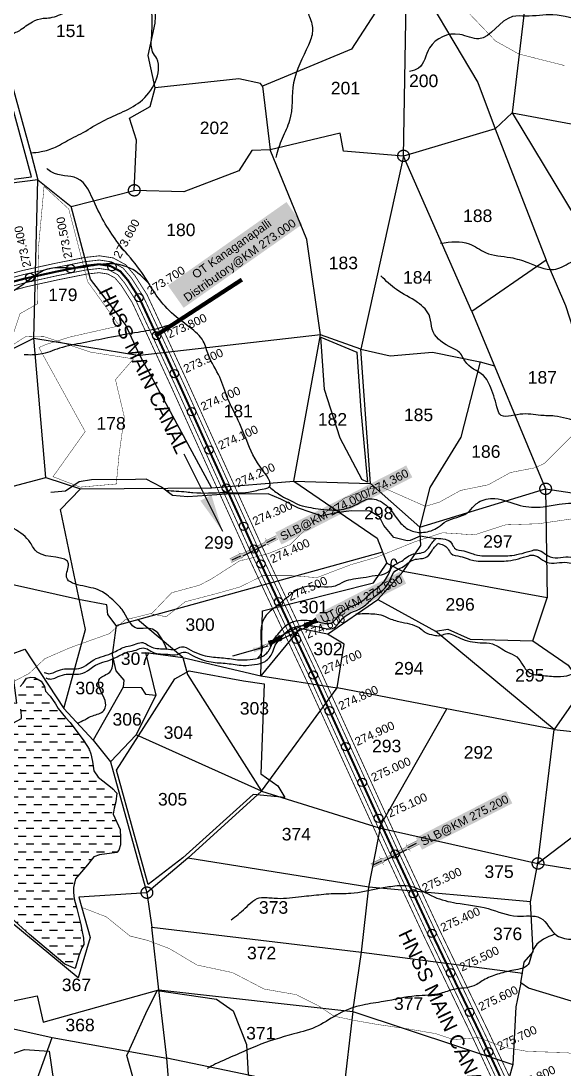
# Model space of a CAD drawing. Header units: feet. Extents: x 762418 to 770948, y 1592332 to 1602959.
# Drawn here: x 765419 to 766717, y 1595405 to 1597911 of the extents above; entities that cross this region are included whole.
import ezdxf
from ezdxf.enums import TextEntityAlignment as Align

# ---------------------------------------------------------------- set-up
doc = ezdxf.new("R2010")
doc.units = ezdxf.units.FT
doc.header["$LTSCALE"] = 15
doc.header["$MEASUREMENT"] = 0
doc.header["$PDMODE"] = 32
doc.header["$PDSIZE"] = 20
doc.linetypes.add('ACAD_ISO02W100', pattern=[15, 12, -3])
doc.linetypes.add('HIDDEN2', pattern=[0.1875, 0.125, -0.0625])
for name, color, linetype in [('CANAL1', 7, 'Continuous'), ('CSMark', 72, 'Continuous'), ('HILL', 17, 'Continuous'), ('PLOT', 7, 'Continuous'), ('PLOT NO', 7, 'Continuous'), ('ROADS', 6, 'Continuous'), ('STRUCTURE', 5, 'Continuous'), ('TANKS-STREAM', 4, 'Continuous'), ('VILLAGE BOUNDRY', 5, 'HIDDEN2'), ('VILLAGE STONES', 240, 'Continuous')]:
    doc.layers.add(name, color=color, linetype=linetype)
doc.styles.add('CANAL', font='Cambria.ttf')
doc.styles.get("Standard").update_dxf_attribs({"font": 'arial.ttf'})
doc.dimstyles.new('CRDS', dxfattribs={"dimtxt": 20, "dimasz": 35, "dimexe": 0.18, "dimexo": 0.0625, "dimgap": 0.09, "dimtad": 0, "dimtih": 1, "dimtoh": 1, "dimdec": 0, "dimzin": 2, "dimdsep": 46, "dimtxsty": 'CANAL', "dimcen": 0.09, "dimclrt": 256, "dimadec": 0, "dimazin": 0, "dimtfac": 1, "dimtdec": 0, "dimtofl": 0, "dimtmove": 0, "dimatfit": 3, "dimfxl": 1, "dimtfill": 2, "dimtfillclr": 5, "dimtolj": 1, "dimtzin": 0, "dimarcsym": 0})
doc.dimstyles.get("Standard").update_dxf_attribs({"dimtxt": 0.18, "dimasz": 0.18, "dimexe": 0.18, "dimexo": 0.0625, "dimgap": 0.09, "dimtad": 0, "dimtih": 1, "dimtoh": 1, "dimdec": 4, "dimzin": 0, "dimdsep": 46, "dimtxsty": 'Standard', "dimcen": 0.09, "dimadec": 0, "dimazin": 0, "dimtfac": 1, "dimtdec": 4, "dimtofl": 0, "dimtmove": 0, "dimatfit": 3, "dimfxl": 1, "dimtolj": 1, "dimtzin": 0, "dimarcsym": 0})

# ---------------------------------------------------------------- blocks, each defined once
blk = doc.blocks.new('UT')
at = {"layer": 'STRUCTURE'}
h = blk.add_hatch(dxfattribs=at)
h.set_pattern_fill('DASH', color=150, scale=8, angle=-39.6278, style=0)
h.set_pattern_definition([(320.372247933, (-4370.464, -6260.8811), (1.40800153113, 0.132407282), [1, -1])])
h.paths.add_polyline_path([(765163, 1700681.9), (765165.6, 1700680.6), (765167.2, 1700680.3), (765169.1, 1700680), (765172.4, 1700679.6), (765176.4, 1700679.3), (765179.5, 1700679.5), (765183.1, 1700679.9), (765187.7, 1700680.9), (765188.9, 1700681.2), (765193.1, 1700682.2), (765196.1, 1700680.2), (765196.1, 1700672.2), (765193.1, 1700670.2), (765190.5, 1700670.8), (765188.1, 1700671.3), (765185.5, 1700671.8), (765183.6, 1700672.1), (765181, 1700672.5), (765180.3, 1700672.5), (765178.5, 1700672.6), (765176.7, 1700672.6), (765174.6, 1700672.5), (765172.5, 1700672.3), (765170.4, 1700672), (765168.5, 1700671.7), (765166.1, 1700671.2), (765165, 1700670.8), (765163, 1700669.7)])
h.paths.add_polyline_path([(765259.1, 1700682.2), (765256.1, 1700680.2), (765256.1, 1700672.2), (765259.1, 1700670.2), (765261.9, 1700671), (765264.4, 1700671.6), (765266.4, 1700672), (765269.1, 1700672.5), (765272.7, 1700673), (765276.1, 1700673.1), (765278.6, 1700672.9), (765281.2, 1700672.7), (765283.9, 1700672.3), (765286.4, 1700671.9), (765288, 1700671.3), (765289.2, 1700670.6), (765289.1, 1700682.7), (765287.6, 1700681.8), (765285.7, 1700681.2), (765283, 1700680.7), (765281.2, 1700680.4), (765276.7, 1700679.9), (765272.7, 1700679.9), (765268.7, 1700680.3), (765264.8, 1700681), (765261.2, 1700681.7)])
at = {"layer": 'STRUCTURE', "color": 150, "const_width": 0.628}
for points in [[(765190.1, 1700688.2), (765190.1, 1700684.2), (765196.1, 1700680.2), (765256.1, 1700680.2), (765262.1, 1700684.2), (765262.1, 1700688.2)], [(765190.1, 1700664.2), (765190.1, 1700668.2), (765196.1, 1700672.2), (765256.1, 1700672.2), (765262.1, 1700668.2), (765262.1, 1700664.2)]]:
    blk.add_lwpolyline(points, dxfattribs=at)
at = {"layer": 'STRUCTURE', "color": 150}
for points in [[(765196.1, 1700680.2), (765256.1, 1700680.2)], [(765196.1, 1700672.2), (765256.1, 1700672.2)], [(765196.1, 1700672.2), (765256.1, 1700672.2)]]:
    blk.add_lwpolyline(points, dxfattribs=at)
at = {"layer": 'STRUCTURE', "color": 0}
blk.add_circle((765226.1, 1700676.2), 1.89, dxfattribs=at)
at = {"layer": 'STRUCTURE', "color": 150}
for points in [[(765163, 1700681.9), (765164.4, 1700681.1), (765167.9, 1700680.2), (765171.2, 1700679.8), (765176.1, 1700679.4), (765184.7, 1700680.3), (765193.1, 1700682.2)], [(765163, 1700669.7), (765164.3, 1700670.6), (765167.8, 1700671.6), (765171.2, 1700672.1), (765176, 1700672.6), (765184.7, 1700672), (765193.1, 1700670.2)], [(765289.1, 1700682.7), (765287.8, 1700681.9), (765284.3, 1700680.9), (765280.9, 1700680.4), (765276.1, 1700679.8), (765267.4, 1700680.5), (765259.1, 1700682.2)], [(765289.2, 1700670.6), (765287.8, 1700671.4), (765284.2, 1700672.3), (765280.9, 1700672.7), (765276.1, 1700673.1), (765267.4, 1700672.2), (765259.1, 1700670.2)]]:
    blk.add_spline(points, degree=3, dxfattribs=at)
at = {"layer": 'STRUCTURE', "color": 0}
blk.add_text('STREAM', height=5, dxfattribs=at).set_placement((765148.2, 1700675.8), align=Align.MIDDLE_CENTER)
for points in [[(765190.9, 1700676), (765164.2, 1700675.8)], [(765289.3, 1700676.7), (765265.4, 1700676.4)]]:
    blk.add_leader(points, dimstyle='Standard', override={"dimasz": 10, "dimgap": 0.09, "dimtad": 0}, dxfattribs=at)
blk = doc.blocks.new('SLB')
at = {"layer": 'STRUCTURE'}
h = blk.add_hatch(dxfattribs=at)
h.set_pattern_fill('DOTS', color=6, scale=20, angle=320.3722, style=0)
h.set_pattern_definition([(320.372247934, (-159.4327, -72.9564), (1.2786241598, 0.5641323054), [0, -1.25])])
h.paths.add_polyline_path([(769699.5, 1706871.1), (769699.5, 1706861.1), (769729.1, 1706861.1), (769732.1, 1706863.1), (769792.1, 1706863.1), (769795.1, 1706861.1), (769824.7, 1706861.1), (769824.7, 1706871.1), (769795.1, 1706871.1), (769792.1, 1706869.1), (769732.1, 1706869.1), (769729.1, 1706871.1)])
at = {"layer": 'STRUCTURE', "color": 6, "linetype": 'ACAD_ISO02W100', "ltscale": 0.5, "const_width": 0.5}
for points in [[(769699.5, 1706871.1), (769729.1, 1706871.1)], [(769699.5, 1706861.1), (769729.1, 1706861.1)], [(769795.1, 1706871.1), (769824.7, 1706871.1)], [(769795.1, 1706861.1), (769824.7, 1706861.1)]]:
    blk.add_lwpolyline(points, dxfattribs=at)
at = {"layer": 'STRUCTURE', "color": 6, "const_width": 0.628}
for points in [[(769726.1, 1706877.1), (769726.1, 1706873.1), (769732.1, 1706869.1), (769792.1, 1706869.1), (769798.1, 1706873.1), (769798.1, 1706877.1)], [(769726.1, 1706855.1), (769726.1, 1706859.1), (769732.1, 1706863.1), (769792.1, 1706863.1), (769798.1, 1706859.1), (769798.1, 1706855.1)]]:
    blk.add_lwpolyline(points, dxfattribs=at)
at = {"layer": 'STRUCTURE', "color": 6}
blk.add_lwpolyline([(769732.1, 1706863.1), (769792.1, 1706863.1)], dxfattribs=at)
blk.add_lwpolyline([(769732.1, 1706863.1), (769792.1, 1706863.1)], dxfattribs=at)
at = {"layer": 'STRUCTURE', "color": 0}
blk.add_circle((769762.1, 1706866.1), 1.24, dxfattribs=at)
for points in [[(769703.8, 1706866), (769726.7, 1706866)], [(769818.6, 1706865.8), (769795.7, 1706865.8)]]:
    blk.add_leader(points, dimstyle='Standard', override={"dimasz": 10, "dimgap": 0.09, "dimtad": 0}, dxfattribs=at)

msp = doc.modelspace()

# ---------------------------------------------------------------- hatches: boundary and pattern name
at = {"layer": 'TANKS-STREAM'}
h = msp.add_hatch(dxfattribs=at)
h.set_pattern_fill('DASH', color=256, scale=150, style=0)
h.paths.add_polyline_path([(765639.4, 1596014.9), (765641.6, 1596029.5), (765646.2, 1596044.2), (765648, 1596065.2), (765637.1, 1596076.9), (765604, 1596103.1), (765593.1, 1596118.5), (765590.4, 1596140.7), (765586.3, 1596159.1), (765581.8, 1596170), (765569.4, 1596190.3), (765536.5, 1596234.1), (765525.2, 1596245.8), (765508.3, 1596267.2), (765501.5, 1596278.5), (765489.1, 1596296.5), (765477.5, 1596308.6), (765475.2, 1596319.8), (765467.7, 1596332.6), (765451.9, 1596341.3), (765442.8, 1596342), (765432.3, 1596340.1), (765424.4, 1596328.1), (765417.3, 1596319.8), (765413.5, 1596310.4), (765413.5, 1596305.5), (765413.1, 1596293.5), (765418.9, 1596265.6), (765420.8, 1596249.9), (765420.1, 1596243.5), (765400.1, 1596232.6), (765377.5, 1596237.1), (765361, 1596245), (765338.8, 1596260), (765304.2, 1596278), (765280.8, 1596291.9), (765251.9, 1596303.6), (765226.3, 1596313), (765204.1, 1596322), (765190.5, 1596333.3), (765184.1, 1596337.8), (765171.7, 1596338.5), (765173.2, 1596328.8), (765187.1, 1596321.3), (765198.1, 1596312.2), (765201.4, 1596305.5), (765202.2, 1596295.3), (765193.9, 1596274.3), (765195.8, 1596248.3), (765190.9, 1596240.8), (765175.9, 1596239.7), (765154, 1596241.2), (765107.6, 1596233.7), (765087.1, 1596228.8), (765068.5, 1596221), (765050.7, 1596217), (765037, 1596213.2), (765024.5, 1596209.3), (765020.3, 1596213), (765017.3, 1596218.9), (765016.5, 1596228.3), (765013, 1596242.9), (765002.1, 1596256.2), (764993.1, 1596267), (764979.7, 1596274.5), (764972.9, 1596282.8), (764957.1, 1596293.1), (764948.9, 1596298.7), (764937.4, 1596306.5), (764930.6, 1596314.7), (764918.8, 1596322.9), (764907.7, 1596328.3), (764885.8, 1596332.1), (764879.5, 1596330.2), (764874.8, 1596329.5), (764865.6, 1596327.2), (764864, 1596321.8), (764865.1, 1596313.3), (764862.6, 1596296.1), (764865.1, 1596275.1), (764867.3, 1596267.6), (764872.7, 1596258.9), (764877.8, 1596249.7), (764888.2, 1596238.7), (764897.1, 1596226.9), (764905.4, 1596222), (764921.2, 1596209.9), (764925.9, 1596201.9), (764926.1, 1596195.3), (764923.8, 1596186.6), (764922.6, 1596180), (764919.3, 1596172.3), (764916.7, 1596165.5), (764907.3, 1596158.9), (764899.8, 1596157.9), (764893.7, 1596158.9), (764883.1, 1596160.5), (764876.3, 1596162.4), (764859.1, 1596166.4), (764851.2, 1596162.9), (764846.7, 1596159.6), (764835.4, 1596155.1), (764823.9, 1596156.1), (764817.7, 1596160.5), (764814.9, 1596165.7), (764807.6, 1596174.4), (764800.6, 1596178.2), (764786, 1596182.1), (764772.3, 1596181.7), (764758.2, 1596180.3), (764732.3, 1596176.7), (764722.4, 1596175.3), (764711.2, 1596173.9), (764699.4, 1596172), (764697, 1596168.8), (764681.5, 1596156.5), (764664.8, 1596136.2), (764660.1, 1596133.1), (764664.3, 1596125.6), (764672.5, 1596119.7), (764679.1, 1596107.5), (764708.2, 1596079.9), (764758.2, 1596072.9), (764793.8, 1596044.4), (764804.7, 1595994.4), (764812, 1595986), (764822.8, 1595980.3), (764839.9, 1595974.9), (764851.6, 1595972.6), (764864.7, 1595982), (764890.9, 1596000.7), (764918.8, 1596007.4), (764938.2, 1596010.8), (764951.3, 1596003.7), (764953.6, 1595990.3), (764976.2, 1595963.7), (764995.3, 1595944.3), (765042.4, 1595935.5), (765060.5, 1595930.1), (765071.6, 1595930.5), (765089.4, 1595916.4), (765085.7, 1595912.7), (765082.7, 1595905.3), (765078, 1595890.9), (765080.7, 1595874.4), (765095.4, 1595849.9), (765107.9, 1595837.8), (765114.2, 1595824.1), (765123.3, 1595789.4), (765137.8, 1595755.9), (765149.2, 1595739.1), (765155.6, 1595733.4), (765163.6, 1595732.7), (765179.4, 1595732.4), (765196.2, 1595732.7), (765204.9, 1595741.8), (765209.6, 1595762.2), (765213.7, 1595779.6), (765229.2, 1595781.3), (765241.2, 1595776.2), (765255.3, 1595772.9), (765260.4, 1595774.9), (765277.1, 1595793.3), (765296.9, 1595828.5), (765309, 1595841.9), (765325.1, 1595853), (765337.5, 1595860.3), (765350.3, 1595854.6), (765368.5, 1595790.5), (765439.9, 1595727.4), (765524.2, 1595655.8), (765549, 1595645.9), (765557.7, 1595676.4), (765564.8, 1595695.2), (765569.4, 1595703.1), (765568.6, 1595718.1), (765564.5, 1595737.3), (765562.6, 1595751.2), (765552.8, 1595789.3), (765546.4, 1595812.6), (765544.9, 1595827.3), (765544.9, 1595839.3), (765549.4, 1595860.4), (765578.4, 1595893.7), (765593.5, 1595912.5), (765607, 1595917.4), (765648.4, 1595923.4), (765653.3, 1595928.6), (765657.1, 1595941.8), (765657.1, 1595958.3), (765656, 1595977.9)])

# ---------------------------------------------------------------- linework, layer by layer
at = {"layer": 'CANAL1', "color": 1}
for points, const_width in [([(765357.3, 1597296.7), (765423.1, 1597314.4), (765499.2, 1597331.2), (765570.7, 1597345.4), (765606.7, 1597349.5), (765639.4, 1597344.5), (765669.7, 1597328.1), (765691.2, 1597302.5), (765720.2, 1597257.1), (765756.7, 1597178.5), (765816.1, 1597050.1), (765885.3, 1596897), (765994.7, 1596655.8), (766138.7, 1596349.3), (766265.6, 1596070.8), (766331.6, 1595926.4), (766419, 1595739), (766537.1, 1595493.4), (766642.5, 1595267)], 2), ([(765363.9, 1597257), (765432.6, 1597275.6), (765507.4, 1597292.1), (765576.8, 1597305.9), (765605.9, 1597309.2), (765626.5, 1597306), (765643.9, 1597296.6), (765658.9, 1597278.8), (765685, 1597237.8), (765720.4, 1597161.7), (765779.7, 1597033.5), (765848.9, 1596880.5), (765958.4, 1596639), (766102.4, 1596332.5), (766229.2, 1596054.2), (766295.3, 1595909.6), (766382.8, 1595721.9), (766500.9, 1595476.3), (766606.3, 1595249.8)], 2), ([(765740.3, 1597158.2), (765947.2, 1597292.6)], 10)]:
    msp.add_lwpolyline(points, dxfattribs=dict(at, const_width=const_width))
at = {"layer": 'CANAL1', "color": 5, "const_width": 2}
for points in [[(765358.9, 1597286.8), (765425.5, 1597304.7), (765501.2, 1597321.4), (765572.2, 1597335.5), (765606.5, 1597339.4), (765636.2, 1597334.9), (765663.2, 1597320.2), (765683.1, 1597296.6), (765711.4, 1597252.3), (765747.6, 1597174.3), (765807, 1597046), (765876.2, 1596892.9), (765985.6, 1596651.6), (766129.6, 1596345.1), (766256.5, 1596066.6), (766322.6, 1595922.2), (766409.9, 1595734.8), (766528, 1595489.1), (766633.4, 1595262.7)], [(765362.2, 1597266.9), (765430.2, 1597285.3), (765505.3, 1597301.9), (765575.3, 1597315.8), (765606.1, 1597319.2), (765629.7, 1597315.6), (765650.4, 1597304.4), (765666.9, 1597284.7), (765693.8, 1597242.7), (765729.5, 1597165.9), (765788.8, 1597037.7), (765858, 1596884.7), (765967.5, 1596643.2), (766111.5, 1596336.7), (766238.3, 1596058.3), (766304.4, 1595913.8), (766391.8, 1595726.2), (766509.9, 1595480.6), (766615.4, 1595254.1)]]:
    msp.add_lwpolyline(points, dxfattribs=at)
at = {"layer": 'CANAL1', "color": 1, "linetype": 'HIDDEN2', "ltscale": 7, "const_width": 5}
msp.add_lwpolyline([(765360.6, 1597276.9), (765427.9, 1597295), (765503.3, 1597311.6), (765573.8, 1597325.7), (765606.3, 1597329.3), (765632.9, 1597325.2), (765656.8, 1597312.3), (765675, 1597290.6), (765702.6, 1597247.5), (765738.6, 1597170.1), (765797.9, 1597041.8), (765867.1, 1596888.8), (765951.3, 1596703.2), (765976.5, 1596647.4), (766077.5, 1596432.5), (766120.6, 1596340.9), (766247.4, 1596062.5), (766312.8, 1595919.4), (766400.9, 1595730.5), (766519, 1595484.8), (766624.4, 1595258.4)], dxfattribs=at)
at = {"layer": 'CSMark', "color": 3}
for p in [(765538.2, 1597318.6), (765636.6, 1597323.3), (765440.3, 1597297.7), (765701.3, 1597249.5), (765743.8, 1597158.8), (765785.8, 1597068), (765827.3, 1596976.8), (765868.5, 1596885.6), (765909.9, 1596794.4), (765951.2, 1596703.1), (765976, 1596648.5), (765992.8, 1596612.7), (766035.2, 1596522.6), (766069.1, 1596450.6), (766077.5, 1596432.5), (766117.5, 1596347.4), (766156.6, 1596261.8), (766195.6, 1596176.2), (766234.6, 1596090.6), (766273.7, 1596005.1), (766312.8, 1595919.5), (766357, 1595824.6), (766401.2, 1595729.8), (766446.5, 1595635.5), (766491.9, 1595541.2), (766536.7, 1595446.7)]:
    msp.add_point(p, dxfattribs=at)
at = {"layer": 'HILL'}
for points in [[(765113.8, 1597495.8), (765444.5, 1597538.2), (765310.9, 1598026.1), (765246, 1598104.8), (765031.1, 1597985.2), (764913.8, 1597874.7), (764930.3, 1597820.2), (764963, 1597790.5), (765152.9, 1597786.7), (765113.8, 1597495.5)], [(766234.3, 1596814.1), (766182.2, 1596913.9), (766144.6, 1597029.8), (766136.1, 1597154.8), (766221.9, 1597119.1), (766231.6, 1596979.9), (766245.8, 1596825.1), (766247.5, 1596808.3), (766234, 1596814.5)], [(765705, 1595321.8), (765671.8, 1595438), (765717.4, 1595538.5), (765744.4, 1595593.4), (765886.6, 1595572.7), (765926.1, 1595544.7), (765958.2, 1595463.9), (765962.4, 1595391.3), (766028.8, 1595363.3), (766126.4, 1595320.8), (766159.6, 1595277.3), (766150.2, 1595181.9), (766121.2, 1595170.5), (765856.5, 1595226.5), (765846.1, 1595157), (765820.1, 1595088.2), (765796.3, 1595076.7), (765774.5, 1595097.5), (765740.2, 1595164.9), (765703.9, 1595321.4)], [(765357.1, 1595428.6), (765427.2, 1595451.9), (765486.8, 1595448.4), (765497.3, 1595377.2), (765499.6, 1595241.9), (765484.5, 1595224.4), (765456.4, 1595218.5), (765406.2, 1595222), (765394.5, 1595246.5), (765385.2, 1595328.2), (765352.4, 1595422.7), (765354.8, 1595433.2)]]:
    msp.add_lwpolyline(points, dxfattribs=at)
at = {"layer": 'HILL', "transparency": 33554687}
msp.add_lwpolyline([(765723.3, 1595846.7), (765689.7, 1595967), (765647.6, 1596119.8), (765733.1, 1596253), (765787.1, 1596338.1), (765821.2, 1596357.7), (765950.9, 1596333.7), (766000.7, 1596326.2), (765992.5, 1596110.8), (766033, 1596082.4), (766049.6, 1596054.6), (765974, 1596061.5), (765805.8, 1595910.6), (765723.3, 1595847)], dxfattribs=at).dxf.unprotected_set("ltscale", 0)
at = {"layer": 'PLOT'}
for points in [[(765103.1, 1597486.1), (765289.8, 1597072.7), (765449.7, 1597152.5), (765459.5, 1597530.9), (765538.9, 1597467.1), (765689.8, 1597505.7), (765695.2, 1597626), (765678.4, 1597678.4), (765728.1, 1597706.6), (765739.6, 1597751.4), (765723.4, 1597828.6), (765740.2, 1597905.8), (765751.4, 1598129.4), (765822.3, 1598106.4), (766076.6, 1598122.1), (766201.9, 1598145), (766216.4, 1598209.7), (766224, 1598300.8), (766134.5, 1598340.4), (766128.8, 1598465.8)], [(765250.9, 1598110), (765321.4, 1598033.4), (765443.7, 1597592.7), (765459.5, 1597530.9), (765103.1, 1597486.1)], [(766362.1, 1598080.5), (766208.9, 1597843.7), (765996.8, 1597754.7), (765991.6, 1597761.3), (765939.8, 1597772.5), (765739.6, 1597751.4)], [(766341.4, 1598049.6), (766511.1, 1597764), (766552.9, 1597652.9), (766674.3, 1597338.9), (766496.8, 1597216.1), (766333.3, 1597588), (766231.4, 1597126.7), (766135, 1597160.8), (766102.4, 1597388.1), (766014.5, 1597602.6)], [(766624.9, 1597958.5), (766593.1, 1597691.6), (766552.9, 1597652.9), (766333.3, 1597588), (766341.4, 1598049.6)], [(766593.1, 1597691.6), (767015.8, 1597612.5), (766976.8, 1597806.1)], [(765996.8, 1597754.7), (766014.5, 1597602.6), (765970.7, 1597601.6), (765940.1, 1597552.8), (765808.7, 1597502.1), (765689.8, 1597505.7)], [(766593.1, 1597691.6), (766771.8, 1597395.9), (766794.7, 1597406.6), (766896.2, 1597353.4), (766992.8, 1597366.5), (767045.1, 1597363)], [(766333.3, 1597588), (766189.7, 1597599.6), (766181.8, 1597642.7), (766014.5, 1597602.6)], [(766135, 1597160.8), (765703.2, 1597110.8), (765669.2, 1597185.6), (765585.6, 1597293.9), (765538.9, 1597467.1)], [(766496.8, 1597216.1), (766673, 1596792.2), (766858.5, 1596764.3), (766858.9, 1596822.1), (766803.9, 1596868.8), (766810.7, 1596953.9), (766721.5, 1597230.1), (766674.3, 1597338.9)], [(765134.6, 1596992.6), (765321.6, 1596777.8), (765478.5, 1596819.4), (765449.7, 1597152.5)], [(765449.7, 1597152.5), (765703.2, 1597110.8), (765874.8, 1596794.5), (766071, 1596810.7), (766135, 1597160.8)], [(766231.4, 1597126.7), (766301.5, 1597110.4), (766402.8, 1597119.5), (766516.9, 1597096.2), (766551.3, 1597086.7)], [(766516.9, 1597096.2), (766470.2, 1596916), (766396.5, 1596795.3), (766372.5, 1596701), (766254.7, 1596805.1), (766231.4, 1597126.7)], [(765646.6, 1596465.4), (765626.6, 1596492), (765624.7, 1596515.2), (765556.7, 1596528), (764929.6, 1596667.9), (765134.6, 1596992.6)], [(765478.5, 1596819.4), (765561.4, 1596792.3), (765874.8, 1596794.5)], [(766071, 1596810.7), (766254.7, 1596805.1)], [(766071, 1596810.7), (766270.3, 1596674.4), (766293.9, 1596615), (766332.7, 1596594.6), (766375.2, 1596657.3), (766372.5, 1596701)], [(765591.9, 1596191.5), (765521.5, 1596267.3), (765573, 1596456.4), (765513.7, 1596742.8), (765561.4, 1596792.3)], [(766372.5, 1596701), (766673, 1596792.2), (766677.1, 1596531.9), (766332.7, 1596594.6)], [(766642.3, 1596428.8), (766726.9, 1596370.8), (766763.5, 1596317.2), (766850.5, 1596591.5), (766860, 1596644.5), (766863.6, 1596728.9), (766858.5, 1596764.3)], [(764929.6, 1596667.9), (764912.8, 1596633.4), (764938.7, 1596531.6), (764980.5, 1596536.1), (765022, 1596558.5), (765105.7, 1596414.4), (765086.1, 1596383.8), (765106.5, 1596352.8), (765165.7, 1596349.1), (765403.2, 1596281.2), (765409.3, 1596279.9), (765394.3, 1596396.8), (765428.7, 1596409.5), (765521.5, 1596267.3)], [(765646.6, 1596465.4), (766283.8, 1596642)], [(765992.8, 1596345.7), (765996.6, 1596501), (766261.6, 1596567.6), (766293.9, 1596615)], [(766332.7, 1596594.6), (766272, 1596527.8), (766410, 1596452.6), (766439.1, 1596456.9), (766492.7, 1596433.2), (766642.3, 1596428.8), (766677.1, 1596531.9)], [(766693.3, 1596216.9), (766174.6, 1596316.9), (766191.5, 1596421.4), (766151.6, 1596445.3), (766272, 1596527.8)], [(765806.1, 1596389.6), (765697.6, 1596480.4)], [(765646.6, 1596465.4), (765636.8, 1596395.4), (765645.6, 1596357.2), (765665.3, 1596334.8), (765663.4, 1596318.4), (765706.4, 1596317.8), (765716.5, 1596302), (765742.3, 1596299.5), (765717.7, 1596401.6), (765806.1, 1596389.6), (765992.8, 1596345.7)], [(766151.6, 1596445.3), (766085.9, 1596458.6), (765992.8, 1596345.7), (766174.6, 1596316.9)], [(766831.5, 1596031.2), (766654.8, 1595896.6), (766693.3, 1596216.9), (766410, 1596452.6)], [(765806.1, 1596389.6), (765817.2, 1596348.7), (765994.4, 1596069.6), (766174.6, 1596316.9)], [(766763.5, 1596317.2), (766693.3, 1596216.9), (766759.3, 1596209.9), (766784.8, 1596264.4), (766919.4, 1596303.9), (766987.4, 1596371.5)], [(765663.4, 1596318.4), (765591.9, 1596191.5), (765632.9, 1596139.9), (765694.5, 1596204.3)], [(765994.4, 1596069.6), (765694.5, 1596204.3), (765742.3, 1596299.5)], [(765994.4, 1596069.6), (766275.3, 1595981.8), (766436.7, 1596266.7)], [(765632.9, 1596139.9), (765720.1, 1595826.7), (765557.2, 1595816.5), (765584.3, 1595719.7), (765555.7, 1595623.4), (765363.5, 1595782.2), (765338.6, 1595854.5), (765291.1, 1595802.5), (765253.4, 1595752.1), (765227.1, 1595773.9), (765215, 1595748.3), (765234.6, 1595738.5), (765248.9, 1595716.7), (765273, 1595713), (765267.8, 1595734), (765293.4, 1595744.6), (765295.6, 1595729.5), (765314.5, 1595729.5), (765361.2, 1595560.2), (765457.7, 1595580.5), (765472.1, 1595517.7), (765748.7, 1595594.5), (765731.7, 1595744.8)], [(766250.5, 1595840.2), (765818.2, 1595909.8), (765994.4, 1596069.6)], [(766636.6, 1595804.9), (766250.5, 1595840.2), (766280.3, 1595990.6)], [(766275.3, 1595981.8), (766654.8, 1595896.6), (767358.7, 1595783.8), (767496.2, 1595367.2), (767615.1, 1595495.3), (767704.3, 1595450.4), (767903.5, 1595547.7)], [(765818.2, 1595909.8), (765720.1, 1595826.7), (765731.7, 1595744.8), (766233.1, 1595684.8), (766250.5, 1595840.2)], [(766837.6, 1595536.9), (766631.8, 1595598.6), (766613.6, 1595611.4), (766621.6, 1595661.3), (766643.7, 1595686), (766636.6, 1595804.9), (766654.8, 1595896.6)], [(765212, 1595498.2), (765372.7, 1595508.2), (765493.4, 1595480.8), (765767.6, 1595431.1), (765748.7, 1595594.5), (766212, 1595543.4), (766233.1, 1595684.8)], [(766233.1, 1595684.8), (766618.5, 1595634.9)], [(766613.6, 1595611.4), (766601.7, 1595554.1), (766594.8, 1595416.7), (766586.1, 1595385.4), (766555.9, 1595372), (766545.8, 1595246.4), (766562.4, 1595242.2), (766559, 1595081.9), (766827.3, 1595319.8)], [(766212, 1595543.4), (766189.2, 1595343.9), (765767.6, 1595431.1)], [(766212, 1595543.4), (766594.8, 1595416.7)], [(765783.9, 1595235), (765397, 1595213.5), (765493.4, 1595480.8)], [(766153.7, 1595157.4), (765783.9, 1595235), (765767.6, 1595431.1)]]:
    msp.add_lwpolyline(points, dxfattribs=at)
at = {"layer": 'ROADS', "linetype": 'HIDDEN2', "ltscale": 10, "const_width": 1}
for points in [[(766470.9, 1597949.3), (766553.3, 1597863.1), (766608.8, 1597832), (766718.3, 1597804.3)], [(765495.2, 1596820.6), (765572.6, 1596929.4), (765462, 1597130.3), (765479.9, 1597137.9), (765537.7, 1597155.8), (765654.3, 1597182.1), (765578.5, 1597287.8), (765533.4, 1597461.4), (765474.4, 1597515.4), (765461.2, 1597371.3), (765458.2, 1597234.5), (765416.9, 1597211.2), (765398.9, 1597156.7), (765390.6, 1597131), (765431.9, 1597157.3), (765475, 1597156.1), (765584.7, 1597119.4), (765688.1, 1597103.1), (765645, 1597053.4), (765666.1, 1596964.4), (765653.7, 1596874.9), (765647, 1596804.1), (765560.8, 1596796.5), (765496.3, 1596821.3)], [(766740.7, 1596923.7), (766670, 1596853.1), (766647.9, 1596842.8), (766589.2, 1596831.5), (766535.9, 1596802.1), (766470, 1596788.7), (766419.1, 1596760.5), (766385.6, 1596750.7), (766277.8, 1596798.4), (766242.3, 1596789.7), (766192.4, 1596770.2), (766120.3, 1596716.2), (766062.6, 1596658.9), (766009.5, 1596637.3), (765941.1, 1596619.8), (765873.5, 1596576.5), (765845.7, 1596562.1), (765779.3, 1596544.1), (765732.3, 1596495.1), (765668, 1596479.2), (765630.4, 1596446.2), (765536.5, 1596412.7), (765476.3, 1596386.5), (765438.2, 1596350.8), (765375.4, 1596318.4)], [(765730.8, 1596493.5), (765766.1, 1596486.7), (765811.7, 1596522.5), (765886.9, 1596542.2), (765942.6, 1596557.9), (765997.1, 1596584.9), (766066.1, 1596584.9), (766126.3, 1596580.2), (766207.7, 1596611.2), (766268.3, 1596628.6), (766360.3, 1596665.9), (766426.7, 1596687.5), (766503, 1596682.5), (766577.7, 1596706.5), (766655.7, 1596709), (766754.8, 1596723.4)], [(765564.1, 1595792), (765623, 1595769.4), (765679.5, 1595723.6), (765722.3, 1595712.9), (765772.9, 1595693.9), (765840.1, 1595654.1), (765924.9, 1595636), (766000.4, 1595596.7), (766078.4, 1595583.1)], [(766078.7, 1595582.3), (766130.6, 1595556.6), (766167.2, 1595531.9), (766219.5, 1595521.1), (766269.9, 1595512.2), (766345.6, 1595501.2), (766411, 1595490), (766453.5, 1595475.9), (766512.2, 1595480.7), (766575.3, 1595457.2), (766630.6, 1595447.5), (766724.9, 1595444.8), (766789.9, 1595426.2), (766849.3, 1595424.7), (766936.3, 1595398.6), (767047.7, 1595415.7), (767157.2, 1595390.3), (767248.1, 1595399.3), (767343, 1595370.9), (767396.5, 1595363.8)]]:
    msp.add_lwpolyline(points, dxfattribs=at)
at = {"layer": 'TANKS-STREAM'}
for points in [[(766410.1, 1596672.8), (766373.2, 1596679.3), (766349.2, 1596669.2), (766341.8, 1596668.2), (766310.5, 1596676.5), (766286.5, 1596705.1), (766276.3, 1596725.4), (766253.3, 1596739.2), (766208.1, 1596740.1), (766167.5, 1596734.6), (766138, 1596727.2), (766082.7, 1596746.5), (766040.2, 1596767.7), (766009.8, 1596780.6), (765910.2, 1596779.7), (765818, 1596773.3), (765781.1, 1596776.9), (765755.2, 1596796.3), (765718.3, 1596815.6), (765692.5, 1596814.7), (765588, 1596813.9), (765558.5, 1596809.3), (765525.3, 1596787.2), (765490.3, 1596783.5)], [(765417.3, 1596319.8), (765424.4, 1596328.1), (765432.3, 1596340.1), (765442.8, 1596342), (765451.9, 1596341.3), (765467.7, 1596332.6), (765475.2, 1596319.8), (765477.5, 1596308.6), (765489.1, 1596296.5), (765501.5, 1596278.5), (765508.3, 1596267.2), (765525.2, 1596245.8), (765536.5, 1596234.1), (765569.4, 1596190.3), (765581.8, 1596170), (765586.3, 1596159.1), (765590.4, 1596140.7), (765593.1, 1596118.5), (765604, 1596103.1), (765637.1, 1596076.9), (765648, 1596065.2), (765646.2, 1596044.2), (765641.6, 1596029.5), (765639.4, 1596014.9), (765656, 1595977.9), (765657.1, 1595958.3), (765657.1, 1595941.8), (765653.3, 1595928.6), (765648.4, 1595923.4), (765607, 1595917.4), (765593.5, 1595912.5), (765578.4, 1595893.7), (765549.4, 1595860.4), (765544.9, 1595839.3), (765544.9, 1595827.3), (765546.4, 1595812.6), (765552.8, 1595789.3), (765562.6, 1595751.2), (765564.5, 1595737.3), (765568.6, 1595718.1), (765569.4, 1595703.1), (765564.8, 1595695.2), (765557.7, 1595676.4), (765549, 1595645.9), (765549, 1595645.9), (765549, 1595645.9), (765524.2, 1595655.8), (765439.9, 1595727.4), (765368.5, 1595790.5)], [(765400.1, 1596232.6), (765420.1, 1596243.5), (765420.8, 1596249.9), (765418.9, 1596265.6)]]:
    msp.add_lwpolyline(points, dxfattribs=at)
for points in [[(765376.3, 1597873.4), (765387.3, 1597876.1), (765391.4, 1597877.5), (765416.1, 1597888.5), (765446.4, 1597909.1), (765472.5, 1597917.3), (765489, 1597918.7), (765528.8, 1597932.4), (765544, 1597936.5), (765603.1, 1597948.9), (765647, 1597968.1), (765691, 1598003.8), (765741.9, 1598035.3), (765743.3, 1598075.5), (765743.3, 1598118.1), (765740.5, 1598163.4), (765761.1, 1598216.9), (765825.8, 1598319), (765846.4, 1598383.6), (765854.7, 1598431.6), (765902.8, 1598475.5), (765942.6, 1598500.3)], [(765981.2, 1598376.3), (765971.6, 1598288.5), (765984, 1598258.3), (765982.6, 1598236.3), (765981.2, 1598204.7), (765984, 1598141.6), (766015.6, 1598094.9), (766028, 1598055.1), (766067.8, 1598016.6), (766096.7, 1597949.4), (766109, 1597920.6), (766115.9, 1597886.2), (766106.3, 1597853.3), (766070.7, 1597763.2), (766061, 1597672.6), (766043.2, 1597630.1), (766028.1, 1597584.8)], [(768076.7, 1597955.8), (768010.6, 1597955.1), (767988.3, 1597959.7), (767958.4, 1597954.3), (767895.4, 1597952.8), (767824.7, 1597947.4), (767789.3, 1597927.4), (767744.8, 1597909), (767701.7, 1597902.1), (767635.6, 1597889.8), (767594.1, 1597866), (767530.4, 1597849.9), (767438, 1597828.2), (767401.1, 1597817.5), (767341.9, 1597807.5), (767306.6, 1597783), (767282.8, 1597776.8), (767251.3, 1597783.7), (767154, 1597822.9), (767103.2, 1597852.9), (767067.1, 1597859), (767024.9, 1597885.9), (766986.5, 1597904.3), (766968, 1597928.1), (766928.8, 1597946.5), (766878.1, 1597959.5), (766828.8, 1597982.7), (766783.5, 1598016.5), (766707.3, 1598077.4), (766682.7, 1598100.4), (766671.9, 1598109.7), (766651.9, 1598131.1), (766645.8, 1598141.1), (766645.8, 1598148.8)], [(765442.5, 1597595.8), (765467.3, 1597598.5), (765501.6, 1597609.5), (765540.1, 1597630.1), (765562.1, 1597641.1), (765608.9, 1597668.5), (765703.7, 1597717.9), (765740.8, 1597766), (765743.5, 1597820.9), (765733.9, 1597837.4), (765731.2, 1597870.3), (765732.6, 1597915.6), (765731.1, 1597970.9), (765735.3, 1598025.8)], [(766990.5, 1597901), (766973, 1597898.1), (766953.5, 1597895.2), (766910.7, 1597890.3), (766877.6, 1597901), (766830.8, 1597903.9), (766769.5, 1597909.8), (766690.6, 1597925.3), (766625.4, 1597922.4), (766594.3, 1597921.4), (766513.5, 1597868), (766467.7, 1597878.7), (766395.7, 1597846.6), (766369.4, 1597797.9), (766348, 1597790.2)], [(765766.1, 1596788.4), (765814.6, 1596785.1), (765830.3, 1596783.4), (765905.1, 1596783.4), (765962.7, 1596784.3), (765995.6, 1596791.7), (766012, 1596796.6), (765991.5, 1596844.2), (765955.2, 1596916.8), (765927.3, 1596979.2), (765913.3, 1597008), (765894.3, 1597059.1), (765867.2, 1597112.5), (765854.9, 1597145.4), (765822.8, 1597178.2), (765773, 1597219), (765738.8, 1597261), (765703.3, 1597316.2), (765657.2, 1597372.7), (765596.6, 1597473), (765553.2, 1597534.7), (765492.7, 1597549.2), (765480.9, 1597558.4)], [(766422, 1597379.6), (766490.7, 1597378.1), (766529.4, 1597357.3), (766589.1, 1597345.3), (766630.9, 1597333.4), (766692, 1597317), (766732.3, 1597333.4), (766745.8, 1597339.4), (766780.1, 1597339.4), (766845.7, 1597330.4), (766914.3, 1597314.1), (766966.5, 1597296.2), (767026.2, 1597273.8), (767082.9, 1597258.9), (767156, 1597241), (767258.9, 1597211.2), (767367.8, 1597223.2), (767417, 1597233.6), (767461.8, 1597233.6)], [(765726.9, 1597280.8), (765679.5, 1597320.2), (765615.1, 1597329.4), (765555.9, 1597320.2), (765482.2, 1597317.6), (765415.1, 1597274.2), (765334.9, 1597220.4), (765321.7, 1597188.8), (765336.2, 1597133.7), (765340.2, 1597094.3), (765324.4, 1597061.4)], [(766818.1, 1596943.5), (766779.1, 1596947.9), (766751.8, 1596953.1), (766694.4, 1596966.3), (766661.3, 1596967.8), (766611.9, 1596970.7), (766563.3, 1596970.7), (766556.7, 1596988.4), (766539.8, 1597039.8), (766529.5, 1597058.2), (766484.6, 1597092), (766466.9, 1597118.5), (766442.3, 1597132.9), (766401.9, 1597174.1), (766396.7, 1597202.8), (766366.5, 1597238.1), (766316.4, 1597268.9), (766279.6, 1597301.3)], [(765801.8, 1597195.4), (765751.9, 1597177), (765699.2, 1597166.5), (765626.9, 1597153.4), (765569, 1597141.6), (765511.1, 1597128.4), (765465.1, 1597114), (765427, 1597112.7)], [(766013.6, 1596796.5), (766037.6, 1596778.3), (766056.6, 1596767.6), (766069.8, 1596761), (766091.2, 1596751.9), (766106.1, 1596748.6), (766129.2, 1596744.5), (766157.3, 1596742.1), (766177.9, 1596742.1), (766229.1, 1596759.4), (766249.7, 1596768.4), (766267.9, 1596766.8), (766303.4, 1596741.2), (766324.1, 1596713.2), (766351.3, 1596692.6), (766381, 1596688.5), (766416.5, 1596700.8), (766435.9, 1596714.9), (766485.4, 1596734.7), (766502.7, 1596752), (766512.6, 1596760.2), (766551.4, 1596769.3), (766612.5, 1596752.8), (766667, 1596749.5), (766705.8, 1596756.1), (766763.6, 1596761.1), (766798.3, 1596768.5), (766833.8, 1596775.9), (766854.4, 1596797.3), (766868.5, 1596803.1), (766856.9, 1596842.7), (766829.7, 1596863.3), (766800.8, 1596870.7), (766800.8, 1596907), (766823.1, 1596951.2), (766885.9, 1596975.1), (766916.4, 1596960.2), (766932.1, 1596955.3), (766951.9, 1596967.7), (766969.2, 1596974.3), (767026.7, 1596970.1), (767056.4, 1596938), (767076.2, 1596929.7), (767115, 1596922.3), (767160.4, 1596952), (767186, 1596957.7), (767210.8, 1597003.1), (767228.9, 1597045.2), (767243, 1597071.5), (767273.5, 1597099.6), (767299.9, 1597107), (767333.8, 1597111.1), (767370.9, 1597095.5), (767404.8, 1597089.7), (767422.1, 1597072.4), (767427.9, 1596999.8), (767454.3, 1596973.4), (767479.1, 1596953.6), (767504.7, 1596951.1)], [(765768.9, 1596407.3), (765725.7, 1596458.9), (765697.5, 1596458.9), (765660.8, 1596504), (765642, 1596523.7), (765613.8, 1596546.2), (765566.8, 1596560.3), (765528.3, 1596581), (765533, 1596612.9), (765457.8, 1596641.1), (765441.5, 1596664), (765402.9, 1596696.9), (765349.3, 1596728.8), (765292.9, 1596757.9), (765245, 1596770.1), (765153.8, 1596811.4), (765069.3, 1596868.7), (765030.7, 1596900.6)], [(765474.6, 1596353.2), (765485.8, 1596350.6), (765499.1, 1596354.2), (765519, 1596361.3), (765536.8, 1596362.4), (765557.2, 1596362.9), (765579.2, 1596374.1), (765593, 1596383.8), (765616.5, 1596392.4), (765641.5, 1596402.1), (765670.6, 1596415.4), (765690.5, 1596420), (765707.3, 1596425.1), (765731.8, 1596413.8), (765766, 1596409.8), (765789, 1596409.3), (765802.5, 1596414.9), (765825, 1596407.2), (765849, 1596396.5), (765869.4, 1596391.4), (765908.2, 1596387.8), (765946.5, 1596383.3), (765973.5, 1596385.3), (765998.5, 1596392.9), (766015.9, 1596413.8), (766022.5, 1596431.2), (766032.7, 1596444.4), (766049.1, 1596462.8), (766071, 1596475.5), (766093.5, 1596478.6), (766132.8, 1596474), (766159.8, 1596471.5), (766184, 1596495.7), (766236.1, 1596525.3), (766258.6, 1596546.2), (766275.4, 1596558.9), (766297.4, 1596588), (766308.6, 1596608.4), (766325.4, 1596617.6), (766353.7, 1596635.7), (766385.4, 1596642.9), (766399.7, 1596660.7), (766407.8, 1596670.4), (766412.4, 1596675)], [(766411.7, 1596674.3), (766448.1, 1596662.9), (766455.7, 1596650.7), (766477.7, 1596643.9), (766496.7, 1596637.9), (766510.4, 1596634.1), (766552.9, 1596632.5), (766592.3, 1596633.3), (766641.6, 1596645.4), (766648.5, 1596646.9), (766684.1, 1596630.3), (766733.5, 1596629.5), (766752.4, 1596625), (766784.3, 1596620.4), (766811.6, 1596625), (766831.4, 1596630.3), (766874.6, 1596644.7), (766885.7, 1596646.2), (766922.1, 1596635.5), (766938, 1596627.2), (766955.5, 1596622.7), (766978.2, 1596623.4), (767005.6, 1596622.7), (767027.6, 1596615.8), (767046.5, 1596603.7), (767066.3, 1596583.3), (767081.4, 1596572.6), (767106.5, 1596564.3), (767120.1, 1596554.4), (767158.1, 1596545.4), (767203.6, 1596538.5), (767265.3, 1596558.3), (767290.4, 1596565.9), (767300.2, 1596575.7), (767328.3, 1596581.8), (767344.3, 1596589.4), (767386.7, 1596603.8), (767401.2, 1596615.9), (767416.3, 1596631), (767433.8, 1596643.9), (767464.9, 1596658.3), (767493.7, 1596668.9), (767532.4, 1596674.2), (767562.8, 1596673.5), (767577.2, 1596659.8)], [(765478.7, 1596340.4), (765489.9, 1596337.8), (765503.2, 1596341.4), (765523.1, 1596348.5), (765541, 1596349.6), (765561.4, 1596350.1), (765583.4, 1596361.3), (765597.1, 1596371), (765620.6, 1596379.6), (765645.6, 1596389.3), (765674.7, 1596402.6), (765694.6, 1596407.2), (765711.5, 1596412.3), (765736, 1596401), (765770.2, 1596397), (765793.1, 1596396.5), (765806.7, 1596402.1), (765829.1, 1596394.4), (765853.1, 1596383.7), (765873.6, 1596378.6), (765912.3, 1596375), (765950.6, 1596370.5), (765977.7, 1596372.5), (766002.7, 1596380.1), (766020.1, 1596401), (766026.7, 1596418.4), (766036.9, 1596431.6), (766053.2, 1596450), (766075.2, 1596462.7), (766097.6, 1596465.8), (766136.9, 1596461.2), (766164, 1596458.7), (766188.2, 1596482.9), (766240.3, 1596512.5), (766262.7, 1596533.4), (766279.6, 1596546.1), (766301.5, 1596575.2), (766312.8, 1596595.6), (766329.6, 1596604.8), (766357.9, 1596622.9), (766389.5, 1596630.1), (766403.8, 1596647.9), (766412, 1596657.6), (766416.6, 1596662.2)], [(765921.3, 1595762), (765955, 1595790), (765994.3, 1595815.9), (765998.8, 1595815.9), (766032.5, 1595813.6), (766089.8, 1595818.1), (766113.4, 1595820.3), (766160.6, 1595824.8), (766207.8, 1595826), (766271.8, 1595837.2), (766307.8, 1595842.8), (766349.4, 1595842.8), (766406.7, 1595817), (766459.5, 1595802.4), (766535.9, 1595788.9), (766605.6, 1595771), (766660.6, 1595766.5), (766700, 1595724.9), (766738.2, 1595716), (766849, 1595732.9), (766860.2, 1595732.9), (766919.8, 1595723.9), (766963.6, 1595734), (767005.2, 1595738.5), (767045.6, 1595738.5), (767071.5, 1595750.8), (767109.7, 1595769.9), (767133.3, 1595790.1), (767165.9, 1595819.3), (767173.7, 1595839.5), (767186.1, 1595962.3), (767183.8, 1595999.3), (767190.6, 1596049.8), (767218.7, 1596088), (767260.2, 1596126.1), (767315.3, 1596168.8), (767337.8, 1596196.8), (767355.7, 1596210.3), (767450.3, 1596256.8), (767484, 1596275.9), (767504.2, 1596301.7), (767523.3, 1596336.5), (767539, 1596357.8), (767576.1, 1596385.9), (767579.5, 1596416.2), (767562.6, 1596488.4), (767570.5, 1596549), (767567.1, 1596583.8), (767560.4, 1596635.4), (767569.4, 1596650)], [(766415.9, 1596662.2), (766439.4, 1596650), (766447, 1596637.9), (766469, 1596631.1), (766488, 1596625), (766501.6, 1596621.2), (766544.1, 1596619.7), (766583.6, 1596620.5), (766632.9, 1596632.6), (766639.7, 1596634.1), (766675.4, 1596617.4), (766724.7, 1596616.7), (766743.7, 1596612.1), (766775.6, 1596607.6), (766802.9, 1596612.1), (766822.6, 1596617.4), (766865.9, 1596631.8), (766876.9, 1596633.3), (766913.3, 1596622.7), (766929.3, 1596614.4), (766946.7, 1596609.8), (766969.5, 1596610.6), (766996.8, 1596609.8), (767018.8, 1596603), (767037.8, 1596590.9), (767057.5, 1596570.4), (767072.7, 1596559.8), (767097.7, 1596551.5), (767111.4, 1596541.6), (767149.3, 1596532.5), (767194.9, 1596525.7), (767256.6, 1596545.5), (767281.6, 1596553), (767291.5, 1596562.9), (767319.6, 1596568.9), (767335.5, 1596576.5), (767378, 1596590.9), (767392.4, 1596603.1), (767407.6, 1596618.2), (767425, 1596631.1), (767456.2, 1596645.5), (767485, 1596656.1), (767523.7, 1596661.4), (767554, 1596660.7), (767568.5, 1596647)], [(766317.4, 1596615.9), (766311.4, 1596624.4), (766307.2, 1596623.5), (766303, 1596610), (766299.6, 1596597.3), (766293.6, 1596591.4), (766265.7, 1596584.6), (766236.8, 1596579.5), (766191.1, 1596570.2), (766169.9, 1596560), (766102.1, 1596559.2), (766032.5, 1596513.5), (766005.4, 1596490.6), (765993.5, 1596425.4), (765993.5, 1596399.2), (765985.1, 1596388.2)], [(766219.6, 1596493.8), (766260.5, 1596493.8), (766278.9, 1596491.4), (766299.5, 1596482.6), (766329.7, 1596473.6), (766375.7, 1596457.2), (766384.8, 1596449.6), (766405.6, 1596443), (766421.1, 1596441.5), (766434.1, 1596446), (766468.8, 1596435.5), (766516.7, 1596424.7), (766546.1, 1596421.6), (766581.6, 1596402.3), (766604.1, 1596390.7), (766618.8, 1596370.6), (766636.5, 1596352.1), (766662.8, 1596346.7), (766701.5, 1596343.6), (766730.9, 1596347.5), (766762.6, 1596362.9), (766786.5, 1596366), (766814.4, 1596359), (766846.1, 1596352.1), (766891.7, 1596361.4)], [(765553.7, 1596232.1), (765571.7, 1596240.6), (765590.6, 1596250.1), (765617.2, 1596262.4), (765621.9, 1596275.6), (765615.3, 1596297.4), (765607.7, 1596339), (765631.4, 1596354.1), (765638.9, 1596386.3)], [(766694.3, 1595727.9), (766648.2, 1595698.8), (766638.5, 1595675.8), (766631.3, 1595655.2), (766597.3, 1595641.9), (766562.2, 1595633.4), (766528.3, 1595620.1), (766501.6, 1595604.4), (766454.3, 1595595.9), (766421.6, 1595586.2), (766363.4, 1595580.2), (766285.9, 1595566.9), (766236.2, 1595558.4), (766179.2, 1595537.8), (766129.6, 1595508.8), (766071.4, 1595489.4), (765981.7, 1595460.4), (765934.4, 1595439.8), (765884.4, 1595417.6), (765863.8, 1595406.8)]]:
    msp.add_spline(points, degree=3, dxfattribs=at)
at = {"layer": 'VILLAGE STONES', "color": 0, "linetype": 'ACAD_ISO02W100'}
for centre in [(766333.4, 1597588.4), (765689.9, 1597506.1), (766673.1, 1596792.6)]:
    msp.add_circle(centre, 13.7, dxfattribs=at)
at = {"layer": 'VILLAGE STONES', "linetype": 'ACAD_ISO02W100'}
for centre in [(766654.9, 1595897), (765720.2, 1595827.1)]:
    msp.add_circle(centre, 13.7, dxfattribs=at)

# ---------------------------------------------------------------- block references
at = {"layer": 'STRUCTURE', "color": 0}
for name, p, rotation in [('SLB', (840120.3, -274294.6), 26.5438201179902), ('UT', (811647, -267897.3), 25.62599022873503), ('SLB', (840457.2, -275023.7), 26.5438201179902)]:
    msp.add_blockref(name, p, dxfattribs=dict(at, rotation=rotation))

# ---------------------------------------------------------------- texts
at = {"layer": 'CSMark', "color": 1}
for s, rotation, p in [('273.500', 101.2361, (765532.4, 1597343.1)), ('273.600', 61.6077, (765647.3, 1597346.1)), ('273.400', 102.4637, (765433.9, 1597322.1)), ('273.700', 32.6038, (765723.3, 1597263.7)), ('273.800', 24.8352, (765769.8, 1597160.9)), ('273.900', 24.8352, (765809.1, 1597077.8)), ('274.000', 24.315, (765850, 1596987.7)), ('274.100', 24.3861, (765892, 1596894.9)), ('274.200', 24.3861, (765932.9, 1596804.7)), ('274.300', 24.3901, (765974.2, 1596713.5)), ('274.400', 24.7582, (766015.8, 1596623.1)), ('274.500', 24.7582, (766058.1, 1596533)), ('274.600', 24.7582, (766100.5, 1596442.9)), ('274.700', 24.7582, (766140.5, 1596357.7)), ('274.800', 24.7582, (766179.6, 1596272.2)), ('274.900', 24.7582, (766218.6, 1596186.6)), ('275.000', 24.7582, (766257.6, 1596101)), ('275.100', 24.7582, (766296.7, 1596015.4)), ('275.300', 24.9921, (766379.1, 1595836.9)), ('275.400', 24.9921, (766423.3, 1595742.1)), ('275.500', 25.6732, (766468.8, 1595647.5)), ('275.600', 25.6732, (766514.2, 1595553)), ('275.700', 24.9654, (766558.9, 1595458.7)), ('275.800', 24.9654, (766603.3, 1595363.3))]:
    msp.add_text(s, height=20, rotation=rotation, dxfattribs=at).set_placement(p, align=Align.MIDDLE_LEFT)
at = {"layer": 'PLOT NO'}
for s, p in [('151', (765537.6, 1597887.4)), ('200', (766381.6, 1597767.8)), ('201', (766194.7, 1597750.4)), ('202', (765881.3, 1597655.3)), ('188', (766510.8, 1597445.3)), ('180', (765801.3, 1597411.6)), ('183', (766189.7, 1597332.5)), ('184', (766367.2, 1597298)), ('179', (765519.2, 1597256.3)), ('187', (766665.3, 1597059)), ('181', (765938.5, 1596978.6)), ('182', (766163.7, 1596958.6)), ('185', (766369.4, 1596969.4)), ('178', (765634.6, 1596949)), ('186', (766530.2, 1596881.7)), ('298', (766274.3, 1596734.3)), ('299', (765892, 1596664.1)), ('297', (766558.9, 1596666.7)), ('301', (766118.4, 1596509.9)), ('296', (766468.7, 1596516.3)), ('300', (765847.2, 1596467.9)), ('302', (766153, 1596409.7)), ('307', (765692.8, 1596386.6)), ('294', (766346.3, 1596363.6)), ('295', (766635.3, 1596346.8)), ('308', (765584.2, 1596316.3)), ('303', (765977.1, 1596267.8)), ('306', (765672.9, 1596241.5)), ('304', (765795.2, 1596209.8)), ('293', (766293.2, 1596177.7)), ('292', (766512.3, 1596162.4)), ('305', (765781.5, 1596050.5)), ('374', (766077.4, 1595967)), ('375', (766561.9, 1595877.2)), ('373', (766022.8, 1595791.8)), ('376', (766582.2, 1595728.7)), ('372', (765994.4, 1595682.9)), ('367', (765551.7, 1595606.7)), ('377', (766345.6, 1595561.9)), ('368', (765560.4, 1595510.8)), ('371', (765992.3, 1595491.2))]:
    msp.add_text(s, height=30, dxfattribs=at).set_placement(p, align=Align.MIDDLE_CENTER)
at = {"layer": 'STRUCTURE', "color": 5, "transparency": 33554687, "insert": (765778.7, 1597277.2), "char_height": 20, "width": 334.591, "attachment_point": 1, "rotation": 35.124, "bg_fill": 1, "box_fill_scale": 1.3, "bg_fill_color": 7, "bg_fill_true_color": 16777215, "bg_fill_transparency": 4390977}
msp.add_mtext('\\pi57.084;OT Kanaganapalli \\P\\pi8.8846;Distributory@KM 273.000', dxfattribs=at)
at = {"layer": 'STRUCTURE', "color": 5, "char_height": 20, "attachment_point": 1, "rotation": 27.1449, "bg_fill": 1, "box_fill_scale": 1.3, "bg_fill_color": 7, "bg_fill_true_color": 16777215, "bg_fill_transparency": 4390977}
for s, insert, width in [('\\pi0.72756;SLB@KM 274.000/274.360', (766035.2, 1596685.4), 339.463), ('\\pi1.1982;UT@KM 274.580', (766131.2, 1596488.2), 215.139), ('\\pi0.72756;SLB@KM 275.200', (766371, 1595955.8), 230.705)]:
    msp.add_mtext(s, dxfattribs=dict(at, insert=insert, width=width))
at = {"layer": 'VILLAGE STONES'}
for p in [(765604, 1597264.7), (766320.1, 1595728.7)]:
    msp.add_text('HNSS MAIN CANAL', height=33.904, rotation=295.5156, dxfattribs=at).set_placement(p)

# ---------------------------------------------------------------- leaders
at = {"layer": 'VILLAGE BOUNDRY', "linetype": 'ByBlock', "transparency": 33554687}
msp.add_leader([(766008.9, 1596416.2), (765924.8, 1596392.6)], dimstyle='CRDS', override={"dimgap": 0.09, "dimtad": 0}, dxfattribs=at)
at = {"layer": 'VILLAGE STONES'}
msp.add_leader([(765901.3, 1596690.2), (765809, 1596875.6)], dimstyle='Standard', override={"dimasz": 90, "dimgap": 0.09, "dimtad": 0, "dimtfill": 2, "dimtfillclr": 5}, dxfattribs=at)

doc.saveas('drawing.dxf')
